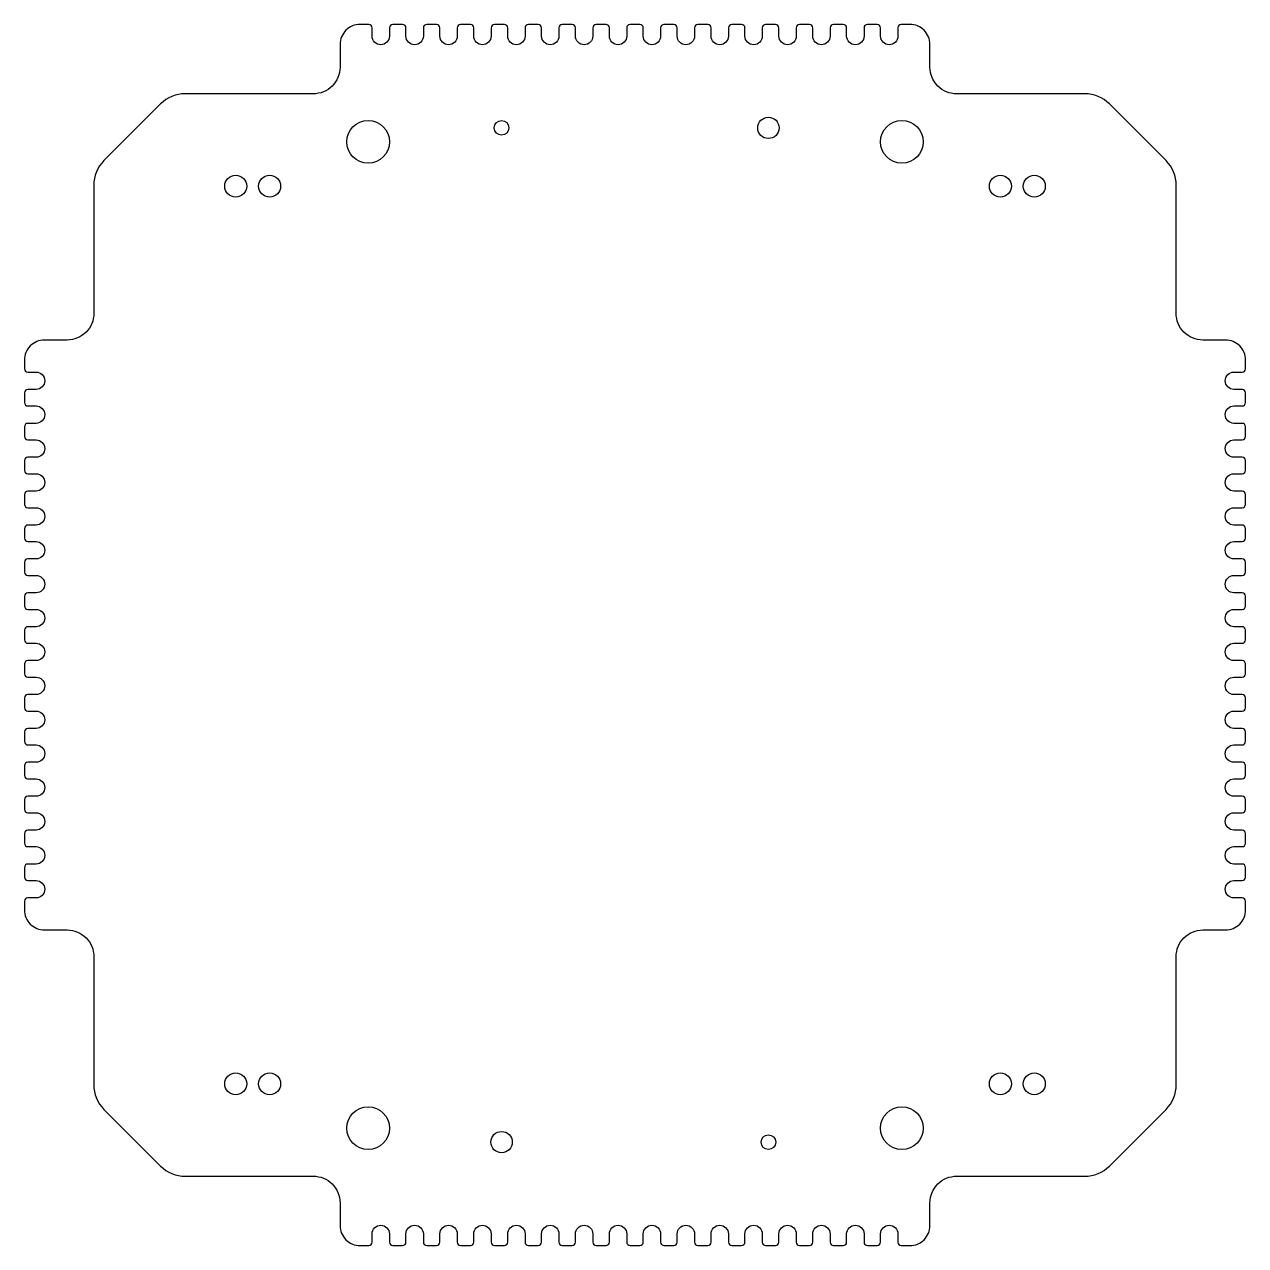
# Model space of a CAD drawing. Header units: millimetres. Extents: x -45.8 to 45.8, y -45.8 to 45.8.
import ezdxf

# ---------------------------------------------------------------- set-up
doc = ezdxf.new("R2010")
doc.units = ezdxf.units.MM
doc.layers.get('0').update_dxf_attribs({"linetype": 'CONTINUOUS'})

msp = doc.modelspace()

# ---------------------------------------------------------------- linework, layer by layer
msp.add_lwpolyline([(-20.603, -45.75), (-19.95, -45.75, 0.414214), (-19.7, -45.5), (-19.7, -44.88, -1), (-18.4, -44.88), (-18.4, -45.5, 0.414214), (-18.15, -45.75), (-17.41, -45.75, 0.414214), (-17.16, -45.5), (-17.16, -44.88, -1), (-15.86, -44.88), (-15.86, -45.5, 0.414214), (-15.61, -45.75), (-14.87, -45.75, 0.414214), (-14.62, -45.5), (-14.62, -44.88, -1), (-13.32, -44.88), (-13.32, -45.5, 0.414214), (-13.07, -45.75), (-12.33, -45.75, 0.414214), (-12.08, -45.5), (-12.08, -44.88, -1), (-10.78, -44.88), (-10.78, -45.5, 0.414214), (-10.53, -45.75), (-9.79, -45.75, 0.414214), (-9.54, -45.5), (-9.54, -44.88, -1), (-8.24, -44.88), (-8.24, -45.5, 0.414214), (-7.99, -45.75), (-7.25, -45.75, 0.414214), (-7, -45.5), (-7, -44.88, -1), (-5.7, -44.88), (-5.7, -45.5, 0.414214), (-5.45, -45.75), (-4.71, -45.75, 0.414214), (-4.46, -45.5), (-4.46, -44.88, -1), (-3.16, -44.88), (-3.16, -45.5, 0.414214), (-2.91, -45.75), (-2.17, -45.75, 0.414214), (-1.92, -45.5), (-1.92, -44.88, -1), (-0.62, -44.88), (-0.62, -45.5, 0.414214), (-0.37, -45.75), (0.37, -45.75, 0.414214), (0.62, -45.5), (0.62, -44.88, -1), (1.92, -44.88), (1.92, -45.5, 0.414214), (2.17, -45.75), (2.91, -45.75, 0.414214), (3.16, -45.5), (3.16, -44.88, -1), (4.46, -44.88), (4.46, -45.5, 0.414214), (4.71, -45.75), (5.45, -45.75, 0.414214), (5.7, -45.5), (5.7, -44.88, -1), (7, -44.88), (7, -45.5, 0.414214), (7.25, -45.75), (7.99, -45.75, 0.414214), (8.24, -45.5), (8.24, -44.88, -1), (9.54, -44.88), (9.54, -45.5, 0.414214), (9.79, -45.75), (10.53, -45.75, 0.414214), (10.78, -45.5), (10.78, -44.88, -1), (12.08, -44.88), (12.08, -45.5, 0.414214), (12.33, -45.75), (13.07, -45.75, 0.414214), (13.32, -45.5), (13.32, -44.88, -1), (14.62, -44.88), (14.62, -45.5, 0.414214), (14.87, -45.75), (15.61, -45.75, 0.414214), (15.86, -45.5), (15.86, -44.88, -1), (17.16, -44.88), (17.16, -45.5, 0.414214), (17.41, -45.75), (18.15, -45.75, 0.414214), (18.4, -45.5), (18.4, -44.88, -1), (19.7, -44.88), (19.7, -45.5, 0.414214), (19.95, -45.75), (20.603, -45.75, 0.414214), (22.103, -44.25), (22.103, -42.55, -0.414214), (24.103, -40.55), (33.707, -40.55, 0.198912), (35.546, -39.788), (39.788, -35.546, 0.198912), (40.55, -33.707), (40.55, -24.103, -0.414214), (42.55, -22.103), (44.25, -22.103, 0.414214), (45.75, -20.603), (45.75, -19.95, 0.414214), (45.5, -19.7), (44.88, -19.7, -1), (44.88, -18.4), (45.5, -18.4, 0.414214), (45.75, -18.15), (45.75, -17.41, 0.414214), (45.5, -17.16), (44.88, -17.16, -1), (44.88, -15.86), (45.5, -15.86, 0.414214), (45.75, -15.61), (45.75, -14.87, 0.414214), (45.5, -14.62), (44.88, -14.62, -1), (44.88, -13.32), (45.5, -13.32, 0.414214), (45.75, -13.07), (45.75, -12.33, 0.414214), (45.5, -12.08), (44.88, -12.08, -1), (44.88, -10.78), (45.5, -10.78, 0.414214), (45.75, -10.53), (45.75, -9.79, 0.414214), (45.5, -9.54), (44.88, -9.54, -1), (44.88, -8.24), (45.5, -8.24, 0.414214), (45.75, -7.99), (45.75, -7.25, 0.414214), (45.5, -7), (44.88, -7, -1), (44.88, -5.7), (45.5, -5.7, 0.414214), (45.75, -5.45), (45.75, -4.71, 0.414214), (45.5, -4.46), (44.88, -4.46, -1), (44.88, -3.16), (45.5, -3.16, 0.414214), (45.75, -2.91), (45.75, -2.17, 0.414214), (45.5, -1.92), (44.88, -1.92, -1), (44.88, -0.62), (45.5, -0.62, 0.414214), (45.75, -0.37), (45.75, 0.37, 0.414214), (45.5, 0.62), (44.88, 0.62, -1), (44.88, 1.92), (45.5, 1.92, 0.414214), (45.75, 2.17), (45.75, 2.91, 0.414214), (45.5, 3.16), (44.88, 3.16, -1), (44.88, 4.46), (45.5, 4.46, 0.414214), (45.75, 4.71), (45.75, 5.45, 0.414214), (45.5, 5.7), (44.88, 5.7, -1), (44.88, 7), (45.5, 7, 0.414214), (45.75, 7.25), (45.75, 7.99, 0.414214), (45.5, 8.24), (44.88, 8.24, -1), (44.88, 9.54), (45.5, 9.54, 0.414214), (45.75, 9.79), (45.75, 10.53, 0.414214), (45.5, 10.78), (44.88, 10.78, -1), (44.88, 12.08), (45.5, 12.08, 0.414214), (45.75, 12.33), (45.75, 13.07, 0.414214), (45.5, 13.32), (44.88, 13.32, -1), (44.88, 14.62), (45.5, 14.62, 0.414214), (45.75, 14.87), (45.75, 15.61, 0.414214), (45.5, 15.86), (44.88, 15.86, -1), (44.88, 17.16), (45.5, 17.16, 0.414214), (45.75, 17.41), (45.75, 18.15, 0.414214), (45.5, 18.4), (44.88, 18.4, -1), (44.88, 19.7), (45.5, 19.7, 0.414214), (45.75, 19.95), (45.75, 20.603, 0.414214), (44.25, 22.103), (42.55, 22.103, -0.414214), (40.55, 24.103), (40.55, 33.707, 0.198912), (39.788, 35.546), (35.546, 39.788, 0.198912), (33.707, 40.55), (24.103, 40.55, -0.414214), (22.103, 42.55), (22.103, 44.25, 0.414214), (20.603, 45.75), (19.95, 45.75, 0.414214), (19.7, 45.5), (19.7, 44.88, -1), (18.4, 44.88), (18.4, 45.5, 0.414214), (18.15, 45.75), (17.41, 45.75, 0.414214), (17.16, 45.5), (17.16, 44.88, -1), (15.86, 44.88), (15.86, 45.5, 0.414214), (15.61, 45.75), (14.87, 45.75, 0.414214), (14.62, 45.5), (14.62, 44.88, -1), (13.32, 44.88), (13.32, 45.5, 0.414214), (13.07, 45.75), (12.33, 45.75, 0.414214), (12.08, 45.5), (12.08, 44.88, -1), (10.78, 44.88), (10.78, 45.5, 0.414214), (10.53, 45.75), (9.79, 45.75, 0.414214), (9.54, 45.5), (9.54, 44.88, -1), (8.24, 44.88), (8.24, 45.5, 0.414214), (7.99, 45.75), (7.25, 45.75, 0.414214), (7, 45.5), (7, 44.88, -1), (5.7, 44.88), (5.7, 45.5, 0.414214), (5.45, 45.75), (4.71, 45.75, 0.414214), (4.46, 45.5), (4.46, 44.88, -1), (3.16, 44.88), (3.16, 45.5, 0.414214), (2.91, 45.75), (2.17, 45.75, 0.414214), (1.92, 45.5), (1.92, 44.88, -1), (0.62, 44.88), (0.62, 45.5, 0.414214), (0.37, 45.75), (-0.37, 45.75, 0.414214), (-0.62, 45.5), (-0.62, 44.88, -1), (-1.92, 44.88), (-1.92, 45.5, 0.414214), (-2.17, 45.75), (-2.91, 45.75, 0.414214), (-3.16, 45.5), (-3.16, 44.88, -1), (-4.46, 44.88), (-4.46, 45.5, 0.414214), (-4.71, 45.75), (-5.45, 45.75, 0.414214), (-5.7, 45.5), (-5.7, 44.88, -1), (-7, 44.88), (-7, 45.5, 0.414214), (-7.25, 45.75), (-7.99, 45.75, 0.414214), (-8.24, 45.5), (-8.24, 44.88, -1), (-9.54, 44.88), (-9.54, 45.5, 0.414214), (-9.79, 45.75), (-10.53, 45.75, 0.414214), (-10.78, 45.5), (-10.78, 44.88, -1), (-12.08, 44.88), (-12.08, 45.5, 0.414214), (-12.33, 45.75), (-13.07, 45.75, 0.414214), (-13.32, 45.5), (-13.32, 44.88, -1), (-14.62, 44.88), (-14.62, 45.5, 0.414214), (-14.87, 45.75), (-15.61, 45.75, 0.414214), (-15.86, 45.5), (-15.86, 44.88, -1), (-17.16, 44.88), (-17.16, 45.5, 0.414214), (-17.41, 45.75), (-18.15, 45.75, 0.414214), (-18.4, 45.5), (-18.4, 44.88, -1), (-19.7, 44.88), (-19.7, 45.5, 0.414214), (-19.95, 45.75), (-20.603, 45.75, 0.414214), (-22.103, 44.25), (-22.103, 42.55, -0.414214), (-24.103, 40.55), (-33.707, 40.55, 0.198912), (-35.546, 39.788), (-39.788, 35.546, 0.198912), (-40.55, 33.707), (-40.55, 24.103, -0.414214), (-42.55, 22.103), (-44.25, 22.103, 0.414214), (-45.75, 20.603), (-45.75, 19.95, 0.414214), (-45.5, 19.7), (-44.88, 19.7, -1), (-44.88, 18.4), (-45.5, 18.4, 0.414214), (-45.75, 18.15), (-45.75, 17.41, 0.414214), (-45.5, 17.16), (-44.88, 17.16, -1), (-44.88, 15.86), (-45.5, 15.86, 0.414214), (-45.75, 15.61), (-45.75, 14.87, 0.414214), (-45.5, 14.62), (-44.88, 14.62, -1), (-44.88, 13.32), (-45.5, 13.32, 0.414214), (-45.75, 13.07), (-45.75, 12.33, 0.414214), (-45.5, 12.08), (-44.88, 12.08, -1), (-44.88, 10.78), (-45.5, 10.78, 0.414214), (-45.75, 10.53), (-45.75, 9.79, 0.414214), (-45.5, 9.54), (-44.88, 9.54, -1), (-44.88, 8.24), (-45.5, 8.24, 0.414214), (-45.75, 7.99), (-45.75, 7.25, 0.414214), (-45.5, 7), (-44.88, 7, -1), (-44.88, 5.7), (-45.5, 5.7, 0.414214), (-45.75, 5.45), (-45.75, 4.71, 0.414214), (-45.5, 4.46), (-44.88, 4.46, -1), (-44.88, 3.16), (-45.5, 3.16, 0.414214), (-45.75, 2.91), (-45.75, 2.17, 0.414214), (-45.5, 1.92), (-44.88, 1.92, -1), (-44.88, 0.62), (-45.5, 0.62, 0.414214), (-45.75, 0.37), (-45.75, -0.37, 0.414214), (-45.5, -0.62), (-44.88, -0.62, -1), (-44.88, -1.92), (-45.5, -1.92, 0.414214), (-45.75, -2.17), (-45.75, -2.91, 0.414214), (-45.5, -3.16), (-44.88, -3.16, -1), (-44.88, -4.46), (-45.5, -4.46, 0.414214), (-45.75, -4.71), (-45.75, -5.45, 0.414214), (-45.5, -5.7), (-44.88, -5.7, -1), (-44.88, -7), (-45.5, -7, 0.414214), (-45.75, -7.25), (-45.75, -7.99, 0.414214), (-45.5, -8.24), (-44.88, -8.24, -1), (-44.88, -9.54), (-45.5, -9.54, 0.414214), (-45.75, -9.79), (-45.75, -10.53, 0.414214), (-45.5, -10.78), (-44.88, -10.78, -1), (-44.88, -12.08), (-45.5, -12.08, 0.414214), (-45.75, -12.33), (-45.75, -13.07, 0.414214), (-45.5, -13.32), (-44.88, -13.32, -1), (-44.88, -14.62), (-45.5, -14.62, 0.414214), (-45.75, -14.87), (-45.75, -15.61, 0.414214), (-45.5, -15.86), (-44.88, -15.86, -1), (-44.88, -17.16), (-45.5, -17.16, 0.414214), (-45.75, -17.41), (-45.75, -18.15, 0.414214), (-45.5, -18.4), (-44.88, -18.4, -1), (-44.88, -19.7), (-45.5, -19.7, 0.414214), (-45.75, -19.95), (-45.75, -20.603, 0.414214), (-44.25, -22.103), (-42.55, -22.103, -0.414214), (-40.55, -24.103), (-40.55, -33.707, 0.198912), (-39.788, -35.546), (-35.546, -39.788, 0.198912), (-33.707, -40.55), (-24.103, -40.55, -0.414214), (-22.103, -42.55), (-22.103, -44.25, 0.414214)], format="xyb", close=True)
for centre, radius in [((-20, 36.95), 1.6), ((-10, 38), 0.55), ((10, 38), 0.8), ((20, 36.95), 1.6), ((-29.92, 33.63), 0.825), ((-27.38, 33.63), 0.825), ((27.38, 33.63), 0.825), ((29.92, 33.63), 0.825), ((-29.92, -33.63), 0.825), ((-27.38, -33.63), 0.825), ((27.38, -33.63), 0.825), ((29.92, -33.63), 0.825), ((-20, -36.95), 1.6), ((20, -36.95), 1.6), ((-10, -38), 0.8), ((10, -38), 0.55)]:
    msp.add_circle(centre, radius)

doc.saveas('drawing.dxf')
